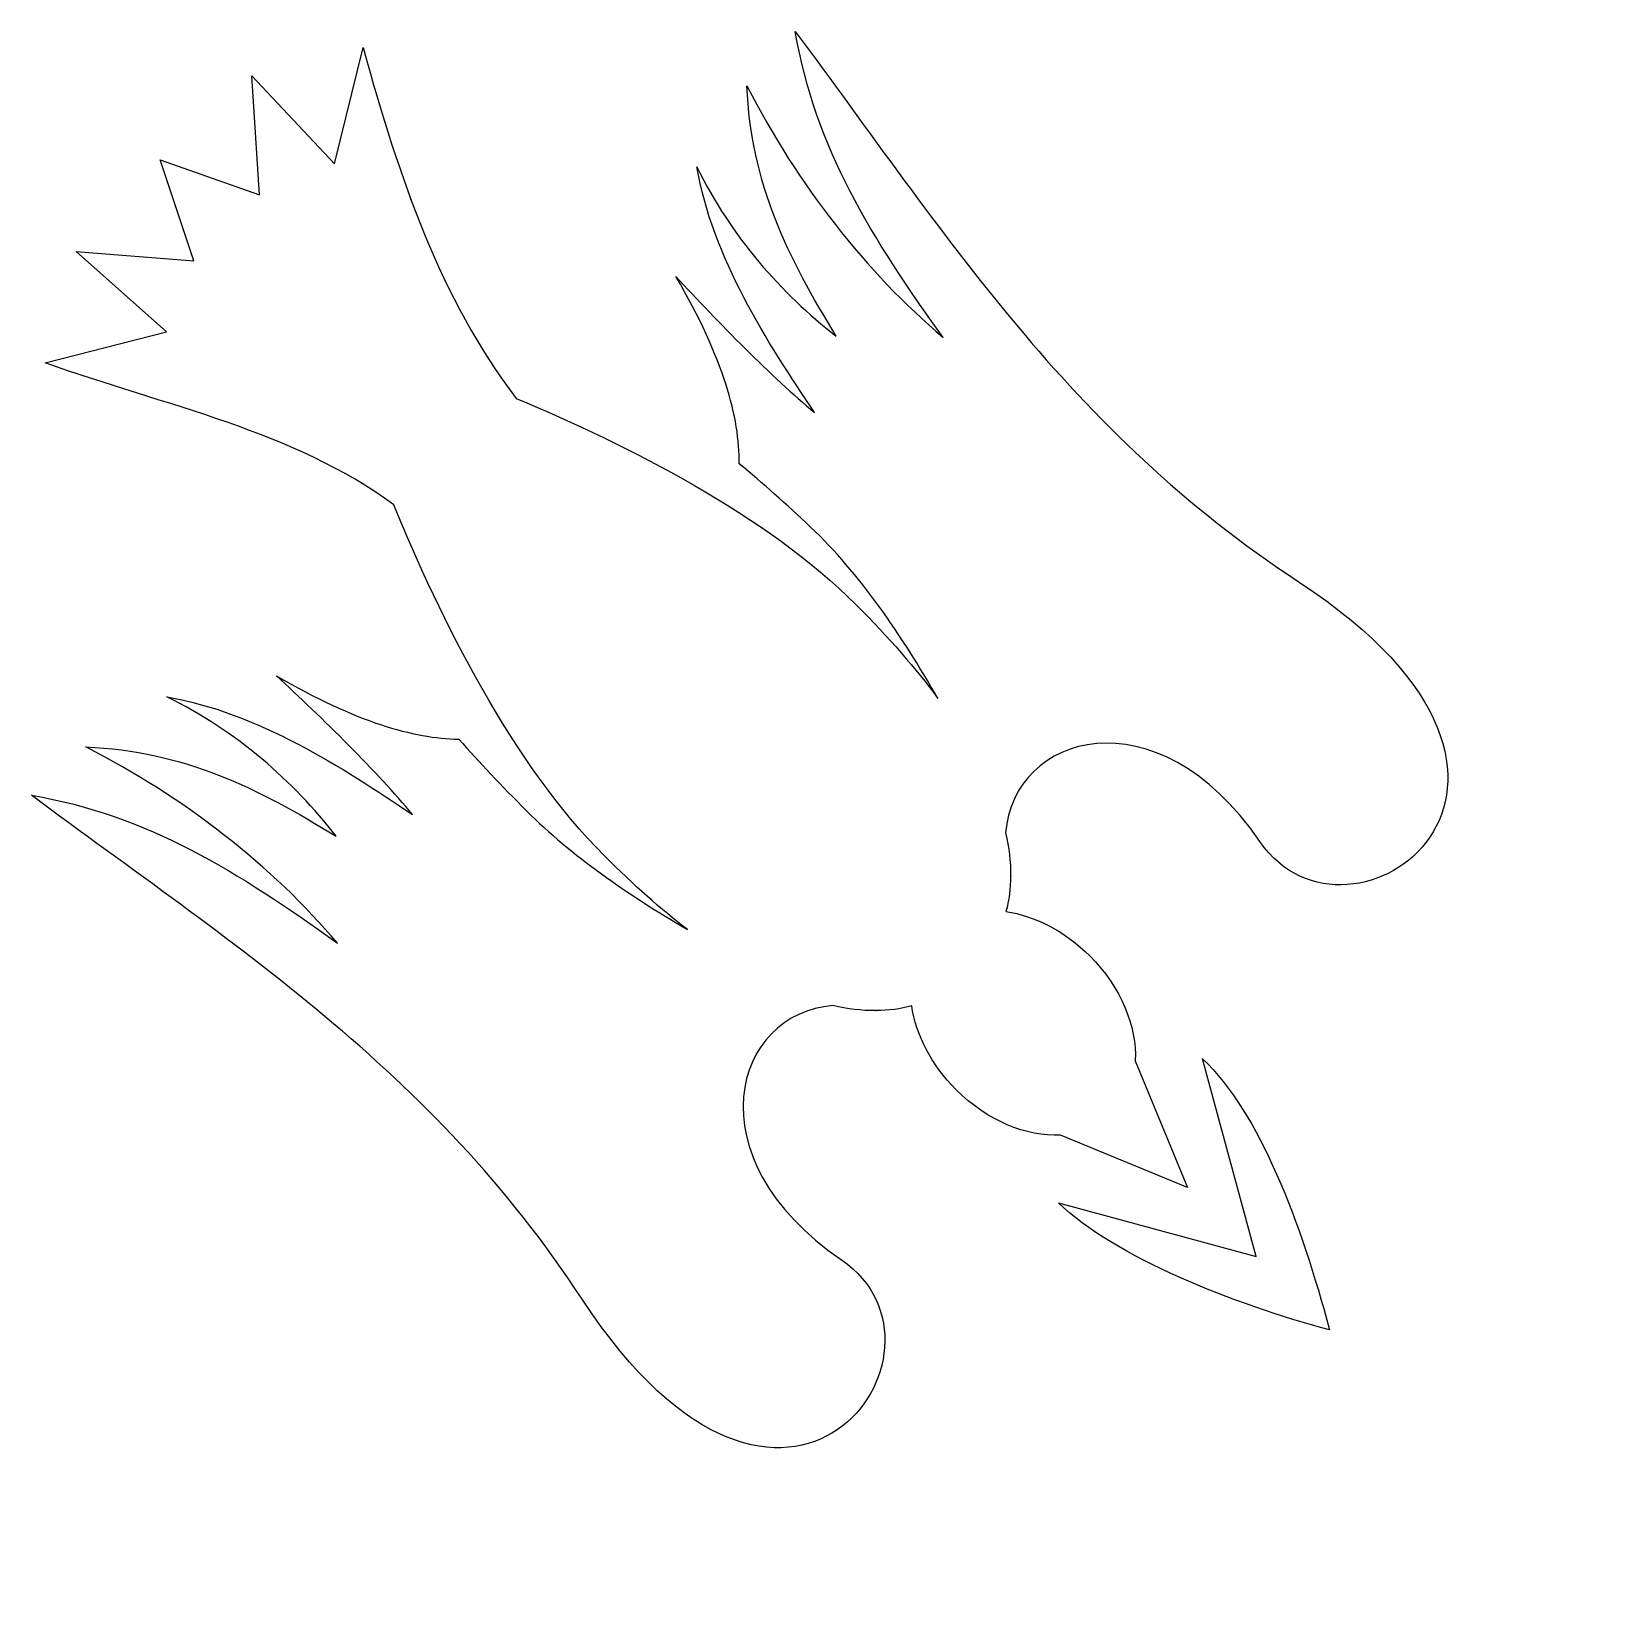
# Model space of a CAD drawing. Header units: centimetres. Extents: x -10.4 to 12.4, y -12.5 to 10.3.
import ezdxf

# ---------------------------------------------------------------- set-up
doc = ezdxf.new("R2010")
doc.units = ezdxf.units.CM
doc.header["$MEASUREMENT"] = 0
doc.layers.add('Layer 1', color=7, linetype='Continuous')

msp = doc.modelspace()

# ---------------------------------------------------------------- linework, layer by layer
at = {"layer": 'Layer 1'}
for points, knots in [([(0.62042, 10.26326), (0.90054, 8.60032), (1.72784, 7.27692), (2.74822, 5.8605), (2.74822, 5.8605), (1.64274, 6.79494), (0.65913, 8.04839), (-0.07661, 9.48243), (-0.07661, 9.48243), (-0.01981, 8.07136), (0.52108, 6.99865), (1.20951, 5.87846), (1.20951, 5.87846), (0.4181, 6.49622), (-0.30263, 7.30079), (-0.79591, 8.31598), (-0.79591, 8.31598), (-0.58254, 7.02501), (0.22717, 5.77089), (0.89823, 4.77868), (0.89823, 4.77868), (0.29489, 5.27268), (-0.50251, 6.09061), (-1.098, 6.73629), (-1.098, 6.73629), (-0.40619, 5.54517), (-0.18367, 4.70548), (-0.18574, 4.03851), (-0.18574, 4.03851), (0.15013, 3.76155), (0.49245, 3.45676), (0.84038, 3.12785), (0.84038, 3.12785), (1.54644, 2.46046), (2.14379, 1.58092), (2.67426, 0.6606), (2.67426, 0.6606), (2.36028, 1.08544), (1.97048, 1.53559), (1.49567, 2.01048), (1.49567, 2.01048), (1.49567, 2.01048), (1.49553, 2.01048), (1.49553, 2.01048), (1.49553, 2.01048), (0.20759, 3.29842), (-1.78484, 4.30758), (-3.39836, 4.97944), (-3.39836, 4.97944), (-4.50641, 6.44857), (-5.06332, 8.09662), (-5.60467, 10.03614), (-5.60467, 10.03614), (-5.60467, 10.03614), (-6.01425, 8.36072), (-6.01425, 8.36072), (-6.01425, 8.36072), (-6.01425, 8.36072), (-7.20566, 9.62653), (-7.20566, 9.62653), (-7.20566, 9.62653), (-7.20566, 9.62653), (-7.09391, 7.91392), (-7.09391, 7.91392), (-7.09391, 7.91392), (-7.09391, 7.91392), (-8.52741, 8.41639), (-8.52741, 8.41639), (-8.52741, 8.41639), (-8.52741, 8.41639), (-8.04332, 6.96446), (-8.04332, 6.96446), (-8.04332, 6.96446), (-8.04332, 6.96446), (-9.73742, 7.09476), (-9.73742, 7.09476), (-9.73742, 7.09476), (-9.73742, 7.09476), (-8.43435, 5.94062), (-8.43435, 5.94062), (-8.43435, 5.94062), (-8.43435, 5.94062), (-10.18424, 5.49351), (-10.18424, 5.49351), (-10.18424, 5.49351), (-8.44565, 4.87254), (-6.60106, 4.51079), (-5.16128, 3.44912), (-5.16128, 3.44912), (-4.49047, 1.80849), (-3.45643, -0.27739), (-2.12434, -1.60948), (-2.12434, -1.60948), (-1.70814, -2.02555), (-1.31143, -2.3755), (-0.93364, -2.66731), (-0.93364, -2.66731), (-1.79049, -2.16437), (-2.60324, -1.60489), (-3.24782, -0.96035), (-3.24782, -0.96035), (-3.61046, -0.59771), (-3.93516, -0.25429), (-4.22367, 0.07277), (-4.22367, 0.07277), (-4.87913, 0.08626), (-5.70115, 0.31684), (-6.85031, 0.98427), (-6.85031, 0.98427), (-6.20455, 0.38886), (-5.38658, -0.40866), (-4.89245, -1.01205), (-4.89245, -1.01205), (-5.88483, -0.34099), (-7.13903, 0.4688), (-8.43026, 0.68217), (-8.43026, 0.68217), (-7.41486, 0.18889), (-6.61029, -0.53185), (-5.9924, -1.32321), (-5.9924, -1.32321), (-7.11263, -0.63478), (-8.18539, -0.09393), (-9.5965, -0.03709), (-9.5965, -0.03709), (-8.16237, -0.77292), (-6.90888, -1.75657), (-5.9744, -2.86213), (-5.9744, -2.86213), (-7.39082, -1.84167), (-8.71426, -1.01433), (-10.37733, -0.73412), (-10.37733, -0.73412), (-7.50873, -2.87322), (-4.62676, -4.66502), (-2.44975, -7.98954), (-2.44975, -7.98954), (0.49509, -12.48633), (3.15648, -8.70091), (1.28718, -7.42466), (1.28718, -7.42466), (-0.89206, -5.93697), (-0.25625, -3.86526), (1.16097, -3.76322), (1.16097, -3.76322), (1.3751, -3.81226), (1.57814, -3.83575), (1.76979, -3.83512), (1.76979, -3.83512), (1.77557, -3.83681), (1.78118, -3.8382), (1.78695, -3.83993), (1.78695, -3.83993), (1.78695, -3.83993), (1.78202, -3.83487), (1.78202, -3.83487), (1.78202, -3.83487), (1.96419, -3.83335), (2.13598, -3.81016), (2.29731, -3.76723), (2.29731, -3.76723), (2.35753, -4.17837), (2.5752, -4.61337), (2.93586, -4.97408), (2.93586, -4.97408), (3.38478, -5.42296), (3.94882, -5.65045), (4.43873, -5.62853), (4.43873, -5.62853), (4.43873, -5.62853), (6.26781, -6.38173), (6.26781, -6.38173), (6.26781, -6.38173), (6.26781, -6.38173), (5.51621, -4.55695), (5.51621, -4.55695), (5.51621, -4.55695), (5.54058, -4.06557), (5.31313, -3.49853), (4.86218, -3.04763), (4.86218, -3.04763), (4.50114, -2.68655), (4.06554, -2.46883), (3.65398, -2.40887), (3.65398, -2.40887), (3.69657, -2.24821), (3.71942, -2.07722), (3.72094, -1.89585), (3.72094, -1.89585), (3.72094, -1.89585), (3.726, -1.90083), (3.726, -1.90083), (3.726, -1.90083), (3.72431, -1.8951), (3.72288, -1.88944), (3.72119, -1.88371), (3.72119, -1.88371), (3.72178, -1.69218), (3.69842, -1.48923), (3.64938, -1.27523), (3.64938, -1.27523), (3.75109, 0.14225), (5.82289, 0.77827), (7.31074, -1.4011), (7.31074, -1.4011), (8.587, -3.27041), (12.37258, -0.60885), (7.87566, 2.33591), (7.87566, 2.33591), (4.55136, 4.51282), (2.75947, 7.39479), (0.62042, 10.26326)], [0, 0, 0, 0, 0.01851852, 0.01851852, 0.01851852, 0.01851852, 0.03703704, 0.03703704, 0.03703704, 0.03703704, 0.05555556, 0.05555556, 0.05555556, 0.05555556, 0.07407407, 0.07407407, 0.07407407, 0.07407407, 0.09259259, 0.09259259, 0.09259259, 0.09259259, 0.11111111, 0.11111111, 0.11111111, 0.11111111, 0.12962963, 0.12962963, 0.12962963, 0.12962963, 0.14814815, 0.14814815, 0.14814815, 0.14814815, 0.16666667, 0.16666667, 0.16666667, 0.16666667, 0.18518519, 0.18518519, 0.18518519, 0.18518519, 0.2037037, 0.2037037, 0.2037037, 0.2037037, 0.22222222, 0.22222222, 0.22222222, 0.22222222, 0.24074074, 0.24074074, 0.24074074, 0.24074074, 0.25925926, 0.25925926, 0.25925926, 0.25925926, 0.27777778, 0.27777778, 0.27777778, 0.27777778, 0.2962963, 0.2962963, 0.2962963, 0.2962963, 0.31481481, 0.31481481, 0.31481481, 0.31481481, 0.33333333, 0.33333333, 0.33333333, 0.33333333, 0.35185185, 0.35185185, 0.35185185, 0.35185185, 0.37037037, 0.37037037, 0.37037037, 0.37037037, 0.38888889, 0.38888889, 0.38888889, 0.38888889, 0.40740741, 0.40740741, 0.40740741, 0.40740741, 0.42592593, 0.42592593, 0.42592593, 0.42592593, 0.44444444, 0.44444444, 0.44444444, 0.44444444, 0.46296296, 0.46296296, 0.46296296, 0.46296296, 0.48148148, 0.48148148, 0.48148148, 0.48148148, 0.5, 0.5, 0.5, 0.5, 0.51851852, 0.51851852, 0.51851852, 0.51851852, 0.53703704, 0.53703704, 0.53703704, 0.53703704, 0.55555556, 0.55555556, 0.55555556, 0.55555556, 0.57407407, 0.57407407, 0.57407407, 0.57407407, 0.59259259, 0.59259259, 0.59259259, 0.59259259, 0.61111111, 0.61111111, 0.61111111, 0.61111111, 0.62962963, 0.62962963, 0.62962963, 0.62962963, 0.64814815, 0.64814815, 0.64814815, 0.64814815, 0.66666667, 0.66666667, 0.66666667, 0.66666667, 0.68518519, 0.68518519, 0.68518519, 0.68518519, 0.7037037, 0.7037037, 0.7037037, 0.7037037, 0.72222222, 0.72222222, 0.72222222, 0.72222222, 0.74074074, 0.74074074, 0.74074074, 0.74074074, 0.75925926, 0.75925926, 0.75925926, 0.75925926, 0.77777778, 0.77777778, 0.77777778, 0.77777778, 0.7962963, 0.7962963, 0.7962963, 0.7962963, 0.81481481, 0.81481481, 0.81481481, 0.81481481, 0.83333333, 0.83333333, 0.83333333, 0.83333333, 0.85185185, 0.85185185, 0.85185185, 0.85185185, 0.87037037, 0.87037037, 0.87037037, 0.87037037, 0.88888889, 0.88888889, 0.88888889, 0.88888889, 0.90740741, 0.90740741, 0.90740741, 0.90740741, 0.92592593, 0.92592593, 0.92592593, 0.92592593, 0.94444444, 0.94444444, 0.94444444, 0.94444444, 0.96296296, 0.96296296, 0.96296296, 0.96296296, 1, 1, 1, 1]), ([(6.48383, -4.52703), (6.48383, -4.52703), (7.25803, -7.37548), (7.25803, -7.37548), (7.25803, -7.37548), (7.25803, -7.37548), (4.40832, -6.6017), (4.40832, -6.6017), (4.40832, -6.6017), (5.21272, -7.38434), (6.94493, -8.06586), (8.31442, -8.43284), (8.31442, -8.43284), (7.9051, -6.90501), (7.31356, -5.30929), (6.48382, -4.52703), (6.48382, -4.52703), (6.48382, -4.52703), (6.48383, -4.52703), (6.48383, -4.52703)], [0, 0, 0, 0, 0.16666667, 0.16666667, 0.16666667, 0.16666667, 0.33333333, 0.33333333, 0.33333333, 0.33333333, 0.5, 0.5, 0.5, 0.5, 0.66666667, 0.66666667, 0.66666667, 0.66666667, 1, 1, 1, 1]), ([(6.48358, -4.52631), (6.48358, -4.52631), (6.48333, -4.52665), (6.48333, -4.52665), (6.48333, -4.52665), (6.48333, -4.52665), (6.48384, -4.52707), (6.48384, -4.52707), (6.48384, -4.52707), (6.48384, -4.52707), (6.48359, -4.52631), (6.48359, -4.52631), (6.48359, -4.52631), (6.48359, -4.52631), (6.48358, -4.52631), (6.48358, -4.52631)], [0, 0, 0, 0, 0.2, 0.2, 0.2, 0.2, 0.4, 0.4, 0.4, 0.4, 0.6, 0.6, 0.6, 0.6, 1, 1, 1, 1])]:
    msp.add_open_spline(points, degree=3, knots=knots, dxfattribs=at)

doc.saveas('drawing.dxf')
